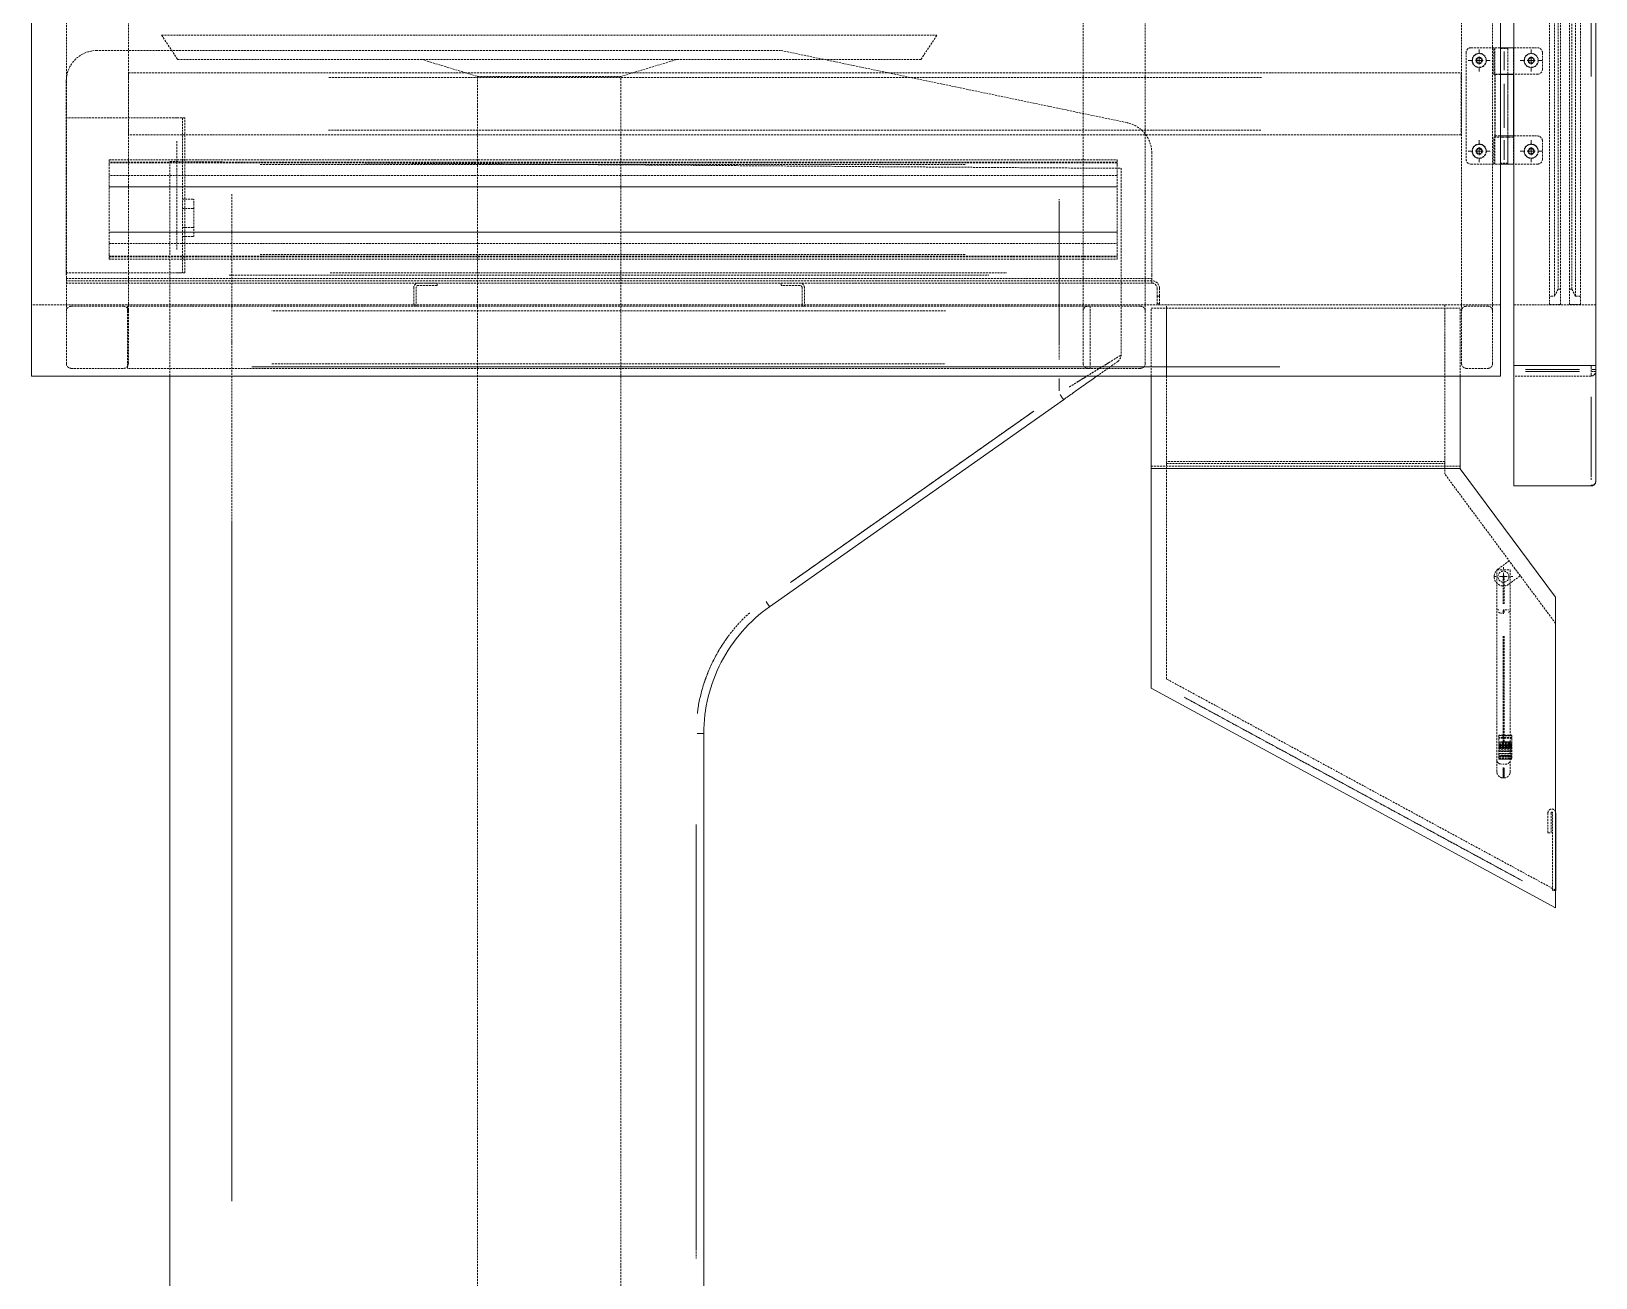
# Model space of a CAD drawing. Header units: millimetres. Extents: x 1242 to 5715, y 197 to 5386.
# Drawn here: x 1329 to 2338, y 1928 to 2731 of the extents above; entities that cross this region are included whole.
import ezdxf

# ---------------------------------------------------------------- set-up
doc = ezdxf.new("R2010")
doc.units = ezdxf.units.MM
doc.linetypes.add('HIDDEN', pattern=[1.905, 1.27, -0.635])

# ---------------------------------------------------------------- blocks, each defined once
blk = doc.blocks.new('SW_CENTERMARKSYMBOL_9')
at = {"color": 0, "linetype": 'Continuous', "lineweight": 0}
for p, q in [((-5, 0), (-7.1, 0)), ((0, 0), (-2.5, 0)), ((0, 5), (0, 7.1)), ((0, 0), (0, 2.5)), ((0, 0), (0, -2.5)), ((0, 0), (2.5, 0)), ((5, 0), (7.1, 0)), ((0, -5), (0, -7.1))]:
    blk.add_line(p, q, dxfattribs=at)
blk = doc.blocks.new('SW_CENTERMARKSYMBOL_10')
at = {"color": 0, "linetype": 'Continuous', "lineweight": 0}
for p, q in [((-5, 0), (-7.1, 0)), ((0, 0), (-2.5, 0)), ((0, 5), (0, 7.1)), ((0, 0), (0, 2.5)), ((0, 0), (0, -2.5)), ((0, 0), (2.5, 0)), ((5, 0), (7.1, 0)), ((0, -5), (0, -7.1))]:
    blk.add_line(p, q, dxfattribs=at)
blk = doc.blocks.new('SW_CENTERMARKSYMBOL_11')
at = {"color": 0, "linetype": 'Continuous', "lineweight": 0}
for p, q in [((-5, 0), (-7.1, 0)), ((0, 0), (-2.5, 0)), ((0, 5), (0, 7.1)), ((0, 0), (0, 2.5)), ((0, 0), (0, -2.5)), ((0, 0), (2.5, 0)), ((5, 0), (7.1, 0)), ((0, -5), (0, -7.1))]:
    blk.add_line(p, q, dxfattribs=at)
blk = doc.blocks.new('SW_CENTERMARKSYMBOL_13')
at = {"color": 0, "linetype": 'Continuous', "lineweight": 0}
for p, q in [((-5, 0), (-6.1, 0)), ((0, 0), (-2.5, 0)), ((0, 5), (0, 6.1)), ((0, 0), (0, 2.5)), ((0, 0), (0, -2.5)), ((0, 0), (2.5, 0)), ((5, 0), (6.1, 0)), ((0, -5), (0, -6.1))]:
    blk.add_line(p, q, dxfattribs=at)
blk = doc.blocks.new('SW_CENTERMARKSYMBOL_17')
at = {"color": 0, "linetype": 'Continuous', "lineweight": 0}
for p, q in [((-5, 0), (-7.1, 0)), ((0, 0), (-2.5, 0)), ((0, 5), (0, 7.1)), ((0, 0), (0, 2.5)), ((0, 0), (0, -2.5)), ((0, 0), (2.5, 0)), ((5, 0), (7.1, 0)), ((0, -5), (0, -7.1))]:
    blk.add_line(p, q, dxfattribs=at)

msp = doc.modelspace()

# ---------------------------------------------------------------- linework, layer by layer
at = {"color": 7, "linetype": 'Continuous', "lineweight": 15}
for p, q in [((2276.8, 3779), (2276.8, 2515)), ((2285.6, 3779), (2285.6, 2515.8)), ((2338.3, 3779), (2338.3, 2515.8)), ((1329.5, 2515), (1329.5, 3755)), ((2276.8, 2720.7), (2279.3, 2720.7)), ((2279.3, 2720.7), (2285.6, 2720.7)), ((2276.9, 2703.7), (2276.9, 2703.5)), ((2279.3, 2703.7), (2276.9, 2703.7)), ((2285.6, 2703.7), (2279.3, 2703.7)), ((2281.7, 2703.5), (2281.7, 2703.7)), ((2279.3, 2703.5), (2276.8, 2703.5)), ((2279.3, 2703.5), (2285.3, 2703.5)), ((2285.3, 2663.8), (2285.3, 2703.5)), ((2276.9, 2663.8), (2279.3, 2663.8)), ((2279.3, 2663.8), (2285.6, 2663.8)), ((2276.8, 2663), (2279.3, 2663)), ((2279.3, 2645.7), (2276.8, 2645.7)), ((2285.6, 2645.7), (2279.3, 2645.7)), ((1329.5, 2509), (1329.5, 2515)), ((2276.8, 2515), (2276.8, 2509)), ((2285.6, 2515.8), (2335.3, 2515.8)), ((2285.6, 2513.2), (2285.6, 2515.8)), ((2285.6, 2438.2), (2285.6, 2513.2)), ((2285.6, 2512.1), (2285.6, 2512)), ((2285.6, 2511.9), (2285.6, 2512)), ((2335.3, 2515.8), (2338.3, 2515.8)), ((2338.3, 2515.8), (2338.3, 2513.2)), ((2338.3, 2513.2), (2338.3, 2512)), ((2276.8, 2509), (1329.5, 2509)), ((1418.8, 1883.1), (1418.8, 2509)), ((2051.6, 2449.5), (2051.6, 2509)), ((2250.9, 2449.5), (2250.9, 2509)), ((1995.1, 2493.8), (1805.6, 2360.3)), ((2051.6, 2449.5), (2051.6, 2313.6)), ((2250.9, 2449.5), (2051.6, 2449.5)), ((2250.9, 2449.5), (2250.9, 2449.3)), ((2312.4, 2366.4), (2250.9, 2449.3)), ((2335.3, 2438.2), (2285.6, 2438.2)), ((2335.3, 2438.7), (2335.3, 2438.2)), ((2312.4, 2366.4), (2312.4, 2172)), ((2051.6, 2307.7), (2051.6, 2313.6)), ((2312.4, 2166.2), (2051.6, 2307.7)), ((1763.2, 2278.6), (1763.2, 1886.9)), ((2312.5, 2177.4), (2312.5, 2227.4)), ((2312.5, 2177.4), (2312.4, 2177.4)), ((2312.4, 2172), (2312.4, 2166.2))]:
    msp.add_line(p, q, dxfattribs=at)
at = {"color": 7, "linetype": 'HIDDEN', "lineweight": 0}
for p, q in [((2308.4, 2555.1), (2308.4, 3728)), ((2315.5, 3728), (2315.5, 2555.1)), ((2321.5, 2555.1), (2321.5, 3728)), ((2328.5, 3728), (2328.5, 2555.1)), ((2311.7, 3722.4), (2311.7, 2560.6)), ((2314, 3718), (2314, 2565)), ((2322.9, 2565), (2322.9, 3718)), ((2325.3, 2560.6), (2325.3, 3722.4)), ((2335.3, 3589), (2335.3, 2702.1)), ((1352.1, 2517), (1352.1, 3416)), ((1392.1, 2517.2), (1392.1, 3416)), ((2007.8, 2517), (2007.8, 3416)), ((2047.8, 2517.2), (2047.8, 3416)), ((2251.8, 2517), (2251.8, 3398.5)), ((2271.8, 2517.2), (2271.8, 3398.5)), ((1413.5, 2728.8), (1913.5, 2728.8)), ((1413.5, 2728.8), (1423.8, 2713.2)), ((1903.2, 2713.2), (1913.5, 2728.8)), ((1812.7, 2719), (1372, 2719)), ((2036.1, 2672.4), (1812.7, 2719)), ((2254.8, 2717.7), (2254.8, 2648.7)), ((2272.7, 2720.7), (2257.8, 2720.7)), ((2263, 2714.5), (2261.2, 2713.5)), ((2264.7, 2713.5), (2263, 2714.5)), ((2272.7, 2703.5), (2272.7, 2720.7)), ((2273.3, 2720.7), (2276.8, 2720.7)), ((2273.3, 2720.7), (2273.3, 2703.7)), ((2276.9, 2720.7), (2276.9, 2703.7)), ((2276.9, 2720.2), (2276.9, 2703.7)), ((2277.5, 2720.7), (2277, 2720.2)), ((2277, 2720.3), (2277.4, 2720.7)), ((2281.2, 2720.7), (2281.7, 2720.2)), ((2281.7, 2720.2), (2281.2, 2720.7)), ((2281.7, 2720.2), (2281.2, 2720.7)), ((2281.6, 2720.2), (2281.4, 2720.2)), ((2281.7, 2703.7), (2281.7, 2720.7)), ((2281.7, 2703.7), (2281.7, 2720.2)), ((2285.2, 2703.7), (2285.2, 2720.7)), ((2285.3, 2703.7), (2285.3, 2720.7)), ((2285.6, 2720.7), (2300.9, 2720.7)), ((2296.7, 2714.5), (2295, 2713.5)), ((2298.4, 2713.5), (2296.7, 2714.5)), ((2303.9, 2706.7), (2303.9, 2717.7)), ((1392.1, 2704.5), (2251.6, 2704.5)), ((1392.1, 2701.5), (1392.1, 2704.5)), ((1423.8, 2713.2), (1903.2, 2713.2)), ((1581.1, 2713.2), (1617.3, 2702.2)), ((1709.6, 2702.2), (1745.9, 2713.2)), ((2251.6, 2704.5), (2251.6, 2701.5)), ((2261.2, 2713.5), (2261.2, 2711.5)), ((2261.2, 2711.5), (2263, 2710.6)), ((2263, 2710.6), (2264.7, 2711.5)), ((2264.7, 2711.5), (2264.7, 2713.5)), ((2276.9, 2703.7), (2273.3, 2703.7)), ((2300.9, 2703.7), (2285.6, 2703.7)), ((2295, 2713.5), (2295, 2711.5)), ((2295, 2711.5), (2296.7, 2710.6)), ((2296.7, 2710.6), (2298.4, 2711.5)), ((2298.4, 2711.5), (2298.4, 2713.5)), ((1352, 2699), (1352, 2574)), ((1392.1, 2667.5), (1392.1, 2701.5)), ((2122.7, 2701.5), (1521.1, 2701.5)), ((1617.3, 2702.2), (1709.6, 2702.2)), ((1617.3, 2702.2), (1617.3, 1897.8)), ((1709.6, 1897.8), (1709.6, 2702.2)), ((2251.6, 2701.5), (2251.6, 2667.5)), ((2276.8, 2703.5), (2272.7, 2703.5)), ((2273.3, 2703.5), (2273.3, 2663)), ((2273.4, 2703.5), (2273.4, 2663)), ((2276.9, 2703.5), (2276.9, 2663)), ((2276.9, 2703.5), (2276.9, 2646.2)), ((2281.7, 2663), (2281.7, 2703.5)), ((2281.7, 2646.2), (2281.7, 2703.5)), ((1423.4, 2675.5), (1352, 2675.5)), ((1426.9, 2675.5), (1426.9, 2575.5)), ((1428.4, 2575.5), (1428.4, 2675.5)), ((1392.1, 2664.5), (1392.1, 2667.5)), ((2251.6, 2664.5), (1392.1, 2664.5)), ((1521.1, 2667.5), (2122.7, 2667.5)), ((2251.6, 2667.5), (2251.6, 2664.5)), ((2273.3, 2663.8), (2276.9, 2663.8)), ((2273.3, 2663.8), (2273.3, 2645.7)), ((2276.9, 2663.8), (2276.9, 2645.7)), ((2281.7, 2645.7), (2281.7, 2663.8)), ((2285.2, 2645.7), (2285.2, 2663.8)), ((2285.3, 2663), (2285.3, 2663.8)), ((2285.3, 2645.7), (2285.3, 2663.8)), ((2285.6, 2663.8), (2300.9, 2663.8)), ((1423.4, 2660.5), (1423.4, 2590.5)), ((2263, 2655.9), (2261.2, 2654.9)), ((2261.2, 2654.9), (2261.2, 2653)), ((2264.7, 2654.9), (2263, 2655.9)), ((2264.7, 2653), (2264.7, 2654.9)), ((2272.7, 2645.7), (2272.7, 2663)), ((2272.7, 2663), (2276.8, 2663)), ((2285.3, 2663), (2279.3, 2663)), ((2296.7, 2655.9), (2295, 2654.9)), ((2295, 2654.9), (2295, 2653)), ((2298.4, 2654.9), (2296.7, 2655.9)), ((2298.4, 2653), (2298.4, 2654.9)), ((2303.9, 2648.7), (2303.9, 2660.8)), ((1379.6, 2648.4), (2029.6, 2648.4)), ((2029.6, 2646.9), (1379.6, 2646.9)), ((2029.6, 2646.4), (1379.6, 2646.4)), ((1379.6, 2587.4), (1379.6, 2645.4)), ((1418.8, 2509), (1418.8, 2647.3)), ((1418.8, 2647.3), (1458.8, 2647)), ((1458.8, 2647), (1992.2, 2643.2)), ((1477.1, 2645.4), (1932.1, 2645.4)), ((1992.2, 2643.2), (2032.2, 2643)), ((2029.6, 2645.4), (2029.6, 2587.4)), ((2052, 2574), (2052, 2652.8)), ((2257.8, 2645.7), (2272.7, 2645.7)), ((2261.2, 2653), (2263, 2652)), ((2263, 2652), (2264.7, 2653)), ((2276.8, 2645.7), (2273.3, 2645.7)), ((2276.9, 2646.2), (2277, 2646.2)), ((2277, 2646.3), (2277.5, 2645.7)), ((2277.4, 2645.8), (2277, 2646.2)), ((2281.2, 2645.7), (2281.7, 2646.3)), ((2281.2, 2645.7), (2281.7, 2646.3)), ((2281.7, 2646.2), (2281.2, 2645.7)), ((2300.9, 2645.7), (2285.6, 2645.7)), ((2295, 2653), (2296.7, 2652)), ((2296.7, 2652), (2298.4, 2653)), ((2029.6, 2638.3), (1379.6, 2638.3)), ((2029.6, 2638.3), (1379.6, 2638.3)), ((2032.2, 2643), (2032.2, 2522.6)), ((1379.6, 2631), (2029.6, 2631)), ((2029.6, 2631), (1379.6, 2631)), ((1426.9, 2623), (1434.2, 2623)), ((1434.2, 2617), (1434.2, 2623)), ((1458.8, 2626.3), (1458.8, 2529.7)), ((1992.2, 2529.2), (1992.2, 2623.1)), ((1426.9, 2617), (1434.2, 2617)), ((1434.2, 2604.9), (1434.2, 2617)), ((1992.2, 2621.4), (1992.2, 2519.7)), ((1426.9, 2604.9), (1434.2, 2604.9)), ((1434.2, 2598.9), (1434.2, 2604.9)), ((1379.6, 2601.8), (2029.6, 2601.8)), ((2029.6, 2601.8), (1379.6, 2601.8)), ((1379.6, 2594.5), (2029.6, 2594.5)), ((1426.9, 2598.9), (1434.2, 2598.9)), ((1379.6, 2586.4), (2029.6, 2586.4)), ((1379.6, 2585.8), (2029.6, 2585.8)), ((1379.6, 2584.4), (2029.6, 2584.4)), ((1477.1, 2587.4), (1932.1, 2587.4)), ((1352, 2575.5), (1423.4, 2575.5)), ((1423.7, 2575.5), (1425.2, 2575.5)), ((1427.1, 2575.5), (1427.2, 2575.5)), ((1457, 2574), (1947, 2574)), ((1457, 2574), (1947, 2574)), ((1522.1, 2575.5), (1958.5, 2575.5)), ((1352, 2572), (2052, 2572)), ((2052, 2570.5), (1352, 2570.5)), ((1352, 2569), (2052, 2569)), ((1576.1, 2566), (1576.1, 2554)), ((1577.6, 2554), (1577.6, 2566)), ((1579.1, 2569), (1591.1, 2569)), ((1591.1, 2567.5), (1579.1, 2567.5)), ((1591.1, 2567.5), (1591.1, 2569)), ((1813, 2569), (1813, 2567.5)), ((1813, 2569), (1825, 2569)), ((1825, 2567.5), (1813, 2567.5)), ((1826.5, 2566), (1826.5, 2554)), ((1828, 2554), (1828, 2566)), ((2055.5, 2565.5), (2055.5, 2560.5)), ((2057, 2560.5), (2057, 2565.5)), ((2311.7, 2560.6), (2314, 2565)), ((2314, 2565), (2315.5, 2565)), ((2321.5, 2565), (2322.9, 2565)), ((2322.9, 2565), (2325.3, 2560.6)), ((2276.8, 2555), (1329.5, 2555)), ((1389.1, 2554), (1355.1, 2554)), ((1391.4, 2554), (2012.2, 2554)), ((1391.4, 2551), (1391.4, 2554)), ((1577.6, 2554), (1576.1, 2554)), ((1828, 2554), (1826.5, 2554)), ((2044.8, 2554), (2010.8, 2554)), ((2012.2, 2554), (2012.2, 2551)), ((2051.6, 2509), (2051.6, 2552.7)), ((2051.6, 2552.7), (2250.9, 2552.7)), ((2057, 2555.5), (2055.5, 2555.5)), ((2056.8, 2560.5), (2055.8, 2560.5)), ((2061.6, 2509), (2061.6, 2555)), ((2061.6, 2452.6), (2061.6, 2552.7)), ((2240.9, 2555), (2240.9, 2509)), ((2240.9, 2452.6), (2240.9, 2552.7)), ((2250.9, 2509), (2250.9, 2552.7)), ((2268.8, 2554), (2254.8, 2554)), ((2338.3, 2555), (2285.6, 2555)), ((2315.5, 2555.1), (2308.4, 2555.1)), ((2309.6, 2560.6), (2311.7, 2560.6)), ((2328.5, 2555.1), (2321.5, 2555.1)), ((2325.3, 2560.6), (2327.3, 2560.6)), ((1391.4, 2551), (1391.4, 2517)), ((1919.1, 2551), (1484.6, 2551)), ((2012.2, 2517), (2012.2, 2551)), ((1458.8, 1995.5), (1458.8, 2532)), ((1355.1, 2514), (1389.1, 2514)), ((1391.4, 2514), (1391.4, 2517)), ((2010.6, 2514), (1391.4, 2514)), ((1392.1, 2517.1), (1392.1, 2517.1)), ((2134.7, 2515), (1471.6, 2515)), ((1484.6, 2517), (1919.1, 2517)), ((2010.8, 2514), (2044.8, 2514)), ((2012.2, 2517), (2012.2, 2514)), ((2047.8, 2517.1), (2047.8, 2517.1)), ((2254.8, 2514), (2268.8, 2514)), ((2271.8, 2517.1), (2271.8, 2517.1)), ((2327.9, 2513.2), (2293.1, 2513.2)), ((2327.9, 2512), (2293.1, 2512)), ((2335.3, 2515.4), (2335.3, 2513.6)), ((2335.3, 2512.2), (2335.3, 2511.9)), ((2335.8, 2513.2), (2337.4, 2513.2)), ((2335.3, 2509), (2285.6, 2509)), ((2335.3, 2511.2), (2335.3, 2509.3)), ((2335.3, 2509.3), (2335.3, 2510.9)), ((1975.9, 2486.4), (1819.1, 2376)), ((2240.9, 2454), (2061.6, 2454)), ((2061.6, 2313.7), (2061.6, 2452.6)), ((2061.6, 2452.6), (2240.9, 2452.6)), ((2240.9, 2452.6), (2240.9, 2446)), ((2051.6, 2451), (2250.9, 2451)), ((2312.4, 2349.6), (2240.9, 2446)), ((2338.3, 2441.2), (2338.3, 2441.2)), ((2274.6, 2358.2), (2274.6, 2384.1)), ((2274.6, 2384.1), (2278.6, 2384.1)), ((2282.5, 2389.9), (2275.2, 2384.5)), ((2279.2, 2384.1), (2278.6, 2384.1)), ((2279.2, 2384.1), (2283.2, 2384.1)), ((2289.6, 2380.2), (2282.5, 2389.9)), ((2283.2, 2384.1), (2283.2, 2358.2)), ((2278.6, 2380.2), (2278.6, 2362.1)), ((2279.2, 2362.1), (2279.2, 2380.2)), ((2282.3, 2374.9), (2289.6, 2380.2)), ((1803.3, 2363.6), (1805.4, 2360.6)), ((2274.6, 2261), (2274.6, 2358.2)), ((2274.6, 2358.2), (2275.8, 2358.2)), ((2274.6, 2358.2), (2275.8, 2358.2)), ((2278.6, 2357.9), (2278.6, 2356.5)), ((2278.6, 2356.3), (2278.6, 2357.6)), ((2278.7, 2358.2), (2279.1, 2358.2)), ((2279.1, 2356), (2278.7, 2356)), ((2278.7, 2356), (2279.1, 2356)), ((2279.2, 2357.9), (2279.2, 2356.5)), ((2279.2, 2357.9), (2279.2, 2356.5)), ((2279.7, 2358.2), (2282, 2358.2)), ((2279.7, 2358.2), (2282, 2358.2)), ((2283.2, 2358.2), (2283.2, 2261)), ((2278.6, 2341.4), (2278.6, 2273.3)), ((2278.6, 2273.3), (2278.6, 2341.4)), ((2279.2, 2273.3), (2279.2, 2341.4)), ((2312.4, 2177.6), (2061.6, 2313.7)), ((2291, 2183.6), (2073, 2301.9)), ((1763.1, 2278.6), (1761.7, 2278.6)), ((2284.2, 2277.5), (2275.8, 2277.5)), ((2284.2, 2277.5), (2275.8, 2277.5)), ((2275.8, 2277.3), (2284.2, 2277.3)), ((2275.8, 2277.3), (2275.8, 2262.4)), ((2284.2, 2276.1), (2275.8, 2276.1)), ((2284.2, 2275.9), (2275.8, 2275.9)), ((2284.2, 2275.9), (2275.8, 2275.9)), ((2284.2, 2275.7), (2275.8, 2275.7)), ((2284.2, 2275.5), (2275.8, 2275.5)), ((2284.2, 2273.1), (2275.8, 2273.1)), ((2284.2, 2272.9), (2275.8, 2272.9)), ((2275.8, 2272.9), (2284.2, 2272.9)), ((2275.8, 2271.9), (2284.2, 2271.9)), ((2275.8, 2271.2), (2284.2, 2271.2)), ((2275.8, 2271.1), (2284.2, 2271.1)), ((2275.8, 2270.9), (2284.2, 2270.9)), ((2284.2, 2270.9), (2275.8, 2270.9)), ((2275.8, 2270.7), (2284.2, 2270.7)), ((2275.8, 2270.2), (2284.2, 2270.2)), ((2275.8, 2270.1), (2284.2, 2270.1)), ((2282.9, 2277), (2277.1, 2277)), ((2282.9, 2273.3), (2277.1, 2273.3)), ((2282.9, 2272.8), (2277.1, 2272.8)), ((2282.9, 2272.6), (2277.1, 2272.6)), ((2277.1, 2271.2), (2282.9, 2271.2)), ((2282.9, 2270.3), (2277.1, 2270.3)), ((2284.2, 2277.3), (2284.2, 2262.4)), ((2275.8, 2269.8), (2284.2, 2269.8)), ((2275.8, 2269.7), (2284.2, 2269.7)), ((2284.2, 2269.3), (2275.8, 2269.3)), ((2275.8, 2269.2), (2284.2, 2269.2)), ((2275.8, 2268.9), (2284.2, 2268.9)), ((2284.2, 2268.4), (2275.8, 2268.4)), ((2275.8, 2267.5), (2284.2, 2267.5)), ((2275.8, 2267.3), (2284.2, 2267.3)), ((2275.8, 2267.2), (2284.2, 2267.2)), ((2284.2, 2267.1), (2275.8, 2267.1)), ((2284.2, 2266.9), (2275.8, 2266.9)), ((2275.8, 2265.6), (2284.2, 2265.6)), ((2284.2, 2265.4), (2275.8, 2265.4)), ((2275.8, 2264.1), (2284.2, 2264.1)), ((2284.2, 2264), (2275.8, 2264)), ((2275.8, 2263.7), (2284.2, 2263.7)), ((2275.8, 2263.7), (2284.2, 2263.7)), ((2275.8, 2263.5), (2284.2, 2263.5)), ((2275.8, 2263.3), (2284.2, 2263.3)), ((2275.8, 2262.4), (2284.2, 2262.4)), ((2284.2, 2262.1), (2275.8, 2262.1)), ((2275.8, 2262.1), (2284.2, 2262.1)), ((2275.8, 2262.1), (2284.2, 2262.1)), ((2275.8, 2262.1), (2284.2, 2262.1)), ((2277.1, 2269.8), (2282.9, 2269.8)), ((2282.9, 2269.6), (2277.1, 2269.6)), ((2277.1, 2269.6), (2282.9, 2269.6)), ((2282.9, 2269.3), (2277.1, 2269.3)), ((2282.9, 2264.4), (2277.1, 2264.4)), ((2277.1, 2264.4), (2282.9, 2264.4)), ((2284.2, 2262.2), (2284.2, 2262.2)), ((2279.2, 2249.9), (2278.6, 2249.9)), ((2278.7, 2258.7), (2279.1, 2258.7)), ((2279.2, 2249.9), (2279.6, 2249.9)), ((2307.5, 2227.4), (2307.5, 2214.5)), ((2309.5, 2227.4), (2309.5, 2214.5)), ((2310.5, 2177.4), (2310.5, 2227.4)), ((1758.2, 2218.9), (1758.2, 1940.2)), ((2307.5, 2214.5), (2309.5, 2214.5)), ((2312.4, 2177.4), (2310.5, 2177.4))]:
    msp.add_line(p, q, dxfattribs=at)
at = {"color": 8, "linetype": 'Continuous', "lineweight": 15}
for p, q in [((2335.3, 2702.1), (2335.3, 3589)), ((2279.3, 2718.2), (2279.3, 2706.3)), ((2279.3, 2669.1), (2279.3, 2697.4)), ((2279.3, 2661.1), (2279.3, 2648.5)), ((1471.6, 2515), (2134.7, 2515)), ((2293.1, 2513.2), (2327.9, 2513.2)), ((2293.1, 2512), (2327.9, 2512)), ((2335.3, 2513.6), (2335.3, 2515.4)), ((2335.3, 2513.1), (2335.3, 2512.4)), ((2335.3, 2512), (2335.3, 2511.9)), ((2338.3, 2513.2), (2337.4, 2513.2)), ((1992.2, 2499.6), (1992.2, 2507.4)), ((1819.1, 2376), (1975.9, 2486.4)), ((1458.8, 2415.2), (1458.8, 1977.1)), ((1805.5, 2360.4), (1803.8, 2362.9)), ((2073, 2301.9), (2291, 2183.6)), ((1758.9, 2278.6), (1761.7, 2278.6)), ((1758.2, 1945.5), (1758.2, 2219.8))]:
    msp.add_line(p, q, dxfattribs=at)
at = {"color": 7, "linetype": 'HIDDEN', "lineweight": 0, "flags": 128}
for points in [[(2257.8, 2720.7), (2257.8, 2720.7)], [(2277, 2720.2), (2277.1, 2720.2), (2277.4, 2720.2), (2278, 2720.2), (2278.8, 2720.2), (2279.3, 2720.2), (2280.1, 2720.2), (2280.8, 2720.2), (2281.3, 2720.2), (2281.6, 2720.2), (2281.7, 2720.2), (2281.7, 2720.2)], [(1352, 2699), (1352, 2699)], [(1352, 2699), (1352, 2699)], [(2281.6, 2646.2), (2281.6, 2646.2), (2281.2, 2646.2), (2280.6, 2646.2), (2279.9, 2646.2), (2279.3, 2646.2), (2278.6, 2646.2), (2277.9, 2646.2), (2277.3, 2646.2), (2277, 2646.2), (2276.9, 2646.2), (2276.9, 2646.2)], [(2275.8, 2275.5), (2275.8, 2275.5)], [(2275.8, 2270.2), (2275.8, 2270.2)], [(2284.2, 2275.5), (2284.2, 2275.5)], [(2274.6, 2253.9), (2274.7, 2253.1), (2274.8, 2252.6)], [(2277.7, 2250), (2277.8, 2250), (2278.6, 2249.9)], [(2283, 2252.9), (2283.1, 2253.1), (2283.2, 2253.9)]]:
    msp.add_lwpolyline(points, dxfattribs=at)
at = {"color": 7, "linetype": 'HIDDEN', "lineweight": 0}
for centre, radius in [((2263.2, 2712.5), 4.61), ((2263.2, 2712.5), 4.41), ((2263.2, 2712.5), 1.97), ((2263.2, 2712.5), 1.99), ((2263.2, 2712.5), 1.73), ((2263.2, 2712.5), 1.79), ((2296.7, 2712.5), 4.61), ((2296.7, 2712.5), 4.41), ((2296.7, 2712.5), 1.99), ((2296.7, 2712.5), 1.97), ((2296.7, 2712.5), 1.79), ((2296.7, 2712.5), 1.73), ((2263.2, 2654), 4.61), ((2263.2, 2654), 4.41), ((2263.2, 2654), 1.97), ((2263.2, 2654), 1.99), ((2263.2, 2654), 1.73), ((2263.2, 2654), 1.79), ((2296.7, 2654), 4.61), ((2296.7, 2654), 4.41), ((2296.7, 2654), 1.99), ((2296.7, 2654), 1.97), ((2296.7, 2654), 1.79), ((2296.7, 2654), 1.73), ((2278.8, 2379.7), 3.56)]:
    msp.add_circle(centre, radius, dxfattribs=at)
for centre, radius, start, end in [((1372, 2699), 20, 90, 180), ((2257.8, 2717.7), 3, 90, 180), ((2300.9, 2717.7), 3, 0, 90), ((2300.9, 2706.7), 3, 270, 0), ((2032, 2652.8), 20, 0, 78.1983), ((2300.9, 2660.8), 3, 0, 90), ((2257.8, 2648.7), 3, 180, 270), ((2300.9, 2648.7), 3, 270, 360), ((1579.1, 2566), 3, 90, 180), ((1579.1, 2566), 1.5, 90, 180), ((1825, 2566), 3, 360, 90), ((1825, 2566), 1.5, 0, 90), ((2052, 2565.5), 5, 0, 90), ((2052, 2565.5), 3.5, 0, 90), ((2027.2, 2522.6), 5, 305.1571, 360), ((2335.3, 2441.2), 3, 270, 0), ((2278.8, 2379.7), 6, 126.453, 306.453), ((2278.2, 2361.3), 5.26, 241.7398, 267.1709), ((2281.3, 2358.4), 1.91, 292.281, 344.1198), ((2276.5, 2261.2), 1.91, 195.8802, 247.719), ((2281.3, 2261.2), 1.91, 292.281, 344.1198), ((2278.2, 2264), 5.26, 241.7398, 267.1709), ((2279.5, 2264), 5.26, 272.8291, 298.2602), ((2310, 2227.4), 2.5, 16.9832, 180), ((2310, 2227.4), 0.5, 360, 180)]:
    msp.add_arc(centre, radius, start, end, dxfattribs=at)
at = {"color": 7, "linetype": 'Continuous', "lineweight": 15}
for centre, radius, start, end in [((2335.3, 2441.2), 3, 270, 0), ((2310, 2227.4), 2.5, 0, 16.9832)]:
    msp.add_arc(centre, radius, start, end, dxfattribs=at)
at = {"color": 7, "linetype": 'HIDDEN', "lineweight": 0}
for points, knots in [([(2277, 2720.2), (2277, 2720.2), (2276.9, 2720.2), (2276.9, 2720.2), (2276.9, 2720.2)], [0, 0, 0, 0, 0.112278, 1, 1, 1, 1]), ([(1423.4, 2675.5), (1424, 2675.5), (1424.7, 2675.5), (1425.6, 2675.5), (1425.9, 2675.5), (1426.4, 2675.5), (1426.7, 2675.5), (1427.2, 2675.5), (1427.4, 2675.5), (1427.8, 2675.5), (1428, 2675.5), (1428.3, 2675.5), (1428.4, 2675.5), (1428.4, 2675.5)], [0, 0, 0, 0, 0.25, 0.25, 0.375, 0.375, 0.5, 0.5, 0.625, 0.625, 0.75, 0.75, 1, 1, 1, 1]), ([(1379.6, 2645.4), (1379.6, 2645.7), (1379.6, 2646.1), (1379.6, 2646.9), (1379.6, 2647.2), (1379.6, 2647.8), (1379.6, 2648), (1379.6, 2648.3), (1379.6, 2648.4), (1379.6, 2648.4)], [0, 0, 0, 0, 0.25, 0.25, 0.5, 0.5, 0.75, 0.75, 1, 1, 1, 1]), ([(2029.6, 2648.4), (2029.6, 2648.4), (2029.6, 2648.3), (2029.6, 2648), (2029.6, 2647.8), (2029.6, 2647.2), (2029.6, 2646.9), (2029.6, 2646.1), (2029.6, 2645.7), (2029.6, 2645.4)], [0, 0, 0, 0, 0.25, 0.25, 0.5, 0.5, 0.75, 0.75, 1, 1, 1, 1]), ([(2281.5, 2646.2), (2281.5, 2646.2), (2281.6, 2646.2), (2281.7, 2646.2), (2281.7, 2646.2)], [0, 0, 0, 0, 0.751998, 1, 1, 1, 1]), ([(1379.6, 2584.4), (1379.6, 2584.4), (1379.6, 2584.4), (1379.6, 2584.7), (1379.6, 2585), (1379.6, 2585.6), (1379.6, 2585.9), (1379.6, 2586.6), (1379.6, 2587), (1379.6, 2587.4)], [0, 0, 0, 0, 0.25, 0.25, 0.5, 0.5, 0.75, 0.75, 1, 1, 1, 1]), ([(2029.6, 2587.4), (2029.6, 2587), (2029.6, 2586.6), (2029.6, 2585.9), (2029.6, 2585.6), (2029.6, 2585), (2029.6, 2584.7), (2029.6, 2584.4), (2029.6, 2584.4), (2029.6, 2584.4)], [0, 0, 0, 0, 0.25, 0.25, 0.5, 0.5, 0.75, 0.75, 1, 1, 1, 1]), ([(1428.4, 2575.5), (1428.4, 2575.5), (1428.3, 2575.5), (1428, 2575.5), (1427.8, 2575.5), (1427.4, 2575.5), (1427.2, 2575.5), (1426.7, 2575.5), (1426.4, 2575.5), (1425.9, 2575.5), (1425.6, 2575.5), (1424.7, 2575.5), (1424, 2575.5), (1423.4, 2575.5)], [0, 0, 0, 0, 0.25, 0.25, 0.375, 0.375, 0.5, 0.5, 0.625, 0.625, 0.75, 0.75, 1, 1, 1, 1]), ([(2052, 2569), (2052, 2569), (2052, 2569.1), (2052, 2569.5), (2052, 2569.7), (2052, 2570), (2052, 2570.3), (2052, 2570.7), (2052, 2571), (2052, 2571.6), (2052, 2571.9), (2052, 2572.8), (2052, 2573.4), (2052, 2574)], [0, 0, 0, 0, 0.25, 0.25, 0.375, 0.375, 0.5, 0.5, 0.625, 0.625, 0.75, 0.75, 1, 1, 1, 1]), ([(1355.1, 2554), (1355, 2554), (1354.9, 2554), (1354.8, 2554), (1354.6, 2554), (1354.5, 2554), (1354.3, 2553.9), (1354, 2553.9), (1353.6, 2553.7), (1353.2, 2553.4), (1352.8, 2553), (1352.4, 2552.5), (1352.2, 2552.1), (1352.1, 2551.8), (1352.1, 2551.5), (1352.1, 2551.3), (1352.1, 2551.1), (1352.1, 2551)], [0, 0, 0, 0, 0.024499, 0.04924, 0.074247, 0.099543, 0.125149, 0.186007, 0.250202, 0.365957, 0.499979, 0.624941, 0.749917, 0.812815, 0.874961, 0.937589, 1, 1, 1, 1]), ([(1392.1, 2551), (1392.1, 2551.1), (1392.1, 2551.2), (1392, 2551.4), (1392, 2551.6), (1392, 2551.8), (1391.9, 2552.1), (1391.7, 2552.5), (1391.3, 2553), (1390.9, 2553.4), (1390.5, 2553.7), (1390.1, 2553.9), (1389.8, 2553.9), (1389.5, 2554), (1389.3, 2554), (1389.1, 2554), (1389.1, 2554)], [0, 0, 0, 0, 0.037055, 0.078706, 0.125053, 0.187198, 0.250099, 0.387029, 0.500046, 0.634064, 0.749831, 0.814019, 0.874888, 0.917375, 0.959044, 1, 1, 1, 1]), ([(2010.8, 2554), (2010.7, 2554), (2010.6, 2554), (2010.5, 2554), (2010.4, 2554), (2010.2, 2554), (2010, 2553.9), (2009.8, 2553.9), (2009.4, 2553.7), (2008.9, 2553.4), (2008.5, 2553), (2008.2, 2552.5), (2008, 2552.1), (2007.9, 2551.8), (2007.8, 2551.5), (2007.8, 2551.3), (2007.8, 2551.1), (2007.8, 2551)], [0, 0, 0, 0, 0.0244993, 0.0492397, 0.0742465, 0.0995426, 0.1251486, 0.1860073, 0.250202, 0.3659566, 0.4999791, 0.6249412, 0.7499175, 0.8128154, 0.8749614, 0.937589, 1, 1, 1, 1]), ([(2047.8, 2551), (2047.8, 2551.1), (2047.8, 2551.2), (2047.8, 2551.4), (2047.7, 2551.6), (2047.7, 2551.8), (2047.6, 2552.1), (2047.4, 2552.5), (2047.1, 2553), (2046.7, 2553.4), (2046.2, 2553.7), (2045.8, 2553.9), (2045.5, 2553.9), (2045.3, 2554), (2045, 2554), (2044.9, 2554), (2044.8, 2554)], [0, 0, 0, 0, 0.0370551, 0.0787055, 0.1250529, 0.1871978, 0.2500992, 0.3870294, 0.5000458, 0.634064, 0.7498305, 0.8140187, 0.8748878, 0.9173753, 0.9590441, 1, 1, 1, 1]), ([(2055.5, 2555.5), (2055.5, 2555.5), (2055.5, 2555.7), (2055.5, 2556.2), (2055.5, 2556.6), (2055.5, 2557.5), (2055.5, 2558), (2055.5, 2559.2), (2055.5, 2559.9), (2055.5, 2560.5)], [0, 0, 0, 0, 0.25, 0.25, 0.5, 0.5, 0.75, 0.75, 1, 1, 1, 1]), ([(2057, 2560.5), (2057, 2559.9), (2057, 2559.2), (2057, 2558), (2057, 2557.5), (2057, 2556.6), (2057, 2556.2), (2057, 2555.7), (2057, 2555.5), (2057, 2555.5)], [0, 0, 0, 0, 0.25, 0.25, 0.5, 0.5, 0.75, 0.75, 1, 1, 1, 1]), ([(2254.8, 2554), (2254.8, 2554), (2254.7, 2554), (2254.5, 2554), (2254.4, 2554), (2254.3, 2554), (2254.1, 2553.9), (2253.8, 2553.9), (2253.4, 2553.7), (2252.9, 2553.4), (2252.5, 2553), (2252.2, 2552.5), (2252, 2552.1), (2251.9, 2551.8), (2251.9, 2551.5), (2251.8, 2551.3), (2251.8, 2551.1), (2251.8, 2551)], [0, 0, 0, 0, 0.024499, 0.04924, 0.074247, 0.099543, 0.125149, 0.186007, 0.250202, 0.365957, 0.499979, 0.624941, 0.749917, 0.812815, 0.874961, 0.937589, 1, 1, 1, 1]), ([(2271.8, 2551), (2271.8, 2551.1), (2271.8, 2551.2), (2271.8, 2551.4), (2271.8, 2551.6), (2271.7, 2551.8), (2271.6, 2552.1), (2271.4, 2552.5), (2271.1, 2553), (2270.7, 2553.4), (2270.2, 2553.7), (2269.9, 2553.9), (2269.6, 2553.9), (2269.3, 2554), (2269.1, 2554), (2268.9, 2554), (2268.8, 2554)], [0, 0, 0, 0, 0.037055, 0.078706, 0.125053, 0.187198, 0.250099, 0.387029, 0.500046, 0.634064, 0.749831, 0.814019, 0.874888, 0.917375, 0.959044, 1, 1, 1, 1]), ([(2308.4, 2559.4), (2308.4, 2559.5), (2308.4, 2559.5), (2308.4, 2559.6), (2308.4, 2559.7), (2308.5, 2559.9), (2308.5, 2560), (2308.7, 2560.2), (2308.8, 2560.4), (2309, 2560.5), (2309.2, 2560.6), (2309.3, 2560.6), (2309.5, 2560.6), (2309.5, 2560.6), (2309.6, 2560.6)], [0, 0, 0, 0, 0.055363, 0.121838, 0.174858, 0.250118, 0.387977, 0.500093, 0.634121, 0.749909, 0.81618, 0.879776, 0.940939, 1, 1, 1, 1]), ([(2327.3, 2560.6), (2327.4, 2560.6), (2327.4, 2560.6), (2327.5, 2560.6), (2327.6, 2560.6), (2327.7, 2560.6), (2327.8, 2560.5), (2327.9, 2560.5), (2328.1, 2560.4), (2328.3, 2560.2), (2328.4, 2560), (2328.5, 2559.8), (2328.5, 2559.7), (2328.5, 2559.5), (2328.5, 2559.5), (2328.5, 2559.4)], [0, 0, 0, 0, 0.0391763, 0.0792308, 0.1202777, 0.1624093, 0.2057004, 0.250212, 0.3659711, 0.5000125, 0.6093243, 0.7499622, 0.877298, 0.9502549, 1, 1, 1, 1]), ([(2031.8, 2522.3), (2031.6, 2522.2), (2031.3, 2522), (2030.2, 2521.3), (2028.9, 2520.5), (2027.4, 2519.6), (2026.1, 2518.8), (2024.4, 2517.7), (2022.9, 2516.8), (2022, 2516.3)], [0, 0, 0, 0, 0.1112051, 0.2925541, 0.4773946, 0.5882674, 0.7020602, 0.8188871, 1, 1, 1, 1]), ([(1352.1, 2517), (1352.1, 2517), (1352.1, 2516.9), (1352.1, 2516.7), (1352.1, 2516.5), (1352.1, 2516.3), (1352.3, 2515.9), (1352.4, 2515.5), (1352.8, 2515.1), (1353.2, 2514.7), (1353.6, 2514.4), (1354, 2514.2), (1354.3, 2514.1), (1354.6, 2514.1), (1354.8, 2514), (1355, 2514), (1355.1, 2514)], [0, 0, 0, 0, 0.037055, 0.078706, 0.125053, 0.187198, 0.250099, 0.387029, 0.500046, 0.634064, 0.749831, 0.814019, 0.874888, 0.917375, 0.959044, 1, 1, 1, 1]), ([(1389.1, 2514), (1389.1, 2514), (1389.2, 2514), (1389.3, 2514), (1389.5, 2514.1), (1389.6, 2514.1), (1389.8, 2514.1), (1390.1, 2514.2), (1390.5, 2514.4), (1390.9, 2514.7), (1391.4, 2515.1), (1391.7, 2515.5), (1391.9, 2515.9), (1392, 2516.3), (1392, 2516.5), (1392, 2516.8), (1392.1, 2516.9), (1392.1, 2517)], [0, 0, 0, 0, 0.024499, 0.04924, 0.074247, 0.099543, 0.125149, 0.186007, 0.250202, 0.365957, 0.499979, 0.624941, 0.749917, 0.812815, 0.874961, 0.937589, 1, 1, 1, 1]), ([(1998.8, 2502), (1999, 2502.1), (2000, 2502.7), (2001.9, 2503.8), (2004.2, 2505.3), (2006.8, 2506.9), (2009.8, 2508.7), (2013.1, 2510.8), (2016.2, 2512.7), (2018.9, 2514.3), (2021.1, 2515.7), (2023, 2516.8), (2024.1, 2517.5), (2024.6, 2517.9)], [0, 0, 0, 0, 0.019574, 0.106048, 0.186268, 0.260238, 0.385369, 0.501814, 0.626824, 0.744578, 0.831997, 0.917117, 1, 1, 1, 1]), ([(2007.8, 2517), (2007.8, 2517), (2007.8, 2516.9), (2007.8, 2516.7), (2007.8, 2516.5), (2007.9, 2516.3), (2008, 2515.9), (2008.2, 2515.5), (2008.5, 2515.1), (2008.9, 2514.7), (2009.4, 2514.4), (2009.8, 2514.2), (2010, 2514.1), (2010.3, 2514.1), (2010.6, 2514), (2010.7, 2514), (2010.8, 2514)], [0, 0, 0, 0, 0.037055, 0.078706, 0.125053, 0.187198, 0.250099, 0.387029, 0.500046, 0.634064, 0.749831, 0.814019, 0.874888, 0.917375, 0.959044, 1, 1, 1, 1]), ([(2016.7, 2509), (2017.4, 2509.5), (2018.9, 2510.6), (2021.1, 2512.1), (2023.3, 2513.7), (2025.3, 2515.1), (2027, 2516.3), (2028.4, 2517.2), (2029.4, 2517.9), (2030, 2518.4), (2030.1, 2518.5), (2030.1, 2518.5)], [0, 0, 0, 0, 0.083531, 0.19813, 0.312805, 0.42736, 0.541785, 0.656324, 0.770992, 0.885467, 1, 1, 1, 1]), ([(2044.8, 2514), (2044.8, 2514), (2044.9, 2514), (2045.1, 2514), (2045.2, 2514.1), (2045.4, 2514.1), (2045.6, 2514.1), (2045.8, 2514.2), (2046.2, 2514.4), (2046.7, 2514.7), (2047.1, 2515.1), (2047.4, 2515.5), (2047.6, 2515.9), (2047.7, 2516.3), (2047.7, 2516.5), (2047.8, 2516.8), (2047.8, 2516.9), (2047.8, 2517)], [0, 0, 0, 0, 0.024499, 0.04924, 0.074247, 0.099543, 0.125149, 0.186007, 0.250202, 0.365957, 0.499979, 0.624941, 0.749917, 0.812815, 0.874961, 0.937589, 1, 1, 1, 1]), ([(2251.8, 2517), (2251.8, 2517), (2251.8, 2516.9), (2251.8, 2516.7), (2251.9, 2516.5), (2251.9, 2516.3), (2252, 2515.9), (2252.2, 2515.5), (2252.5, 2515.1), (2252.9, 2514.7), (2253.4, 2514.4), (2253.8, 2514.2), (2254.1, 2514.1), (2254.4, 2514.1), (2254.6, 2514), (2254.7, 2514), (2254.8, 2514)], [0, 0, 0, 0, 0.037055, 0.078706, 0.125053, 0.187198, 0.250099, 0.387029, 0.500046, 0.634064, 0.749831, 0.814019, 0.874888, 0.917375, 0.959044, 1, 1, 1, 1]), ([(2268.8, 2514), (2268.9, 2514), (2269, 2514), (2269.1, 2514), (2269.2, 2514.1), (2269.4, 2514.1), (2269.6, 2514.1), (2269.9, 2514.2), (2270.2, 2514.4), (2270.7, 2514.7), (2271.1, 2515.1), (2271.4, 2515.5), (2271.6, 2515.9), (2271.7, 2516.3), (2271.8, 2516.5), (2271.8, 2516.8), (2271.8, 2516.9), (2271.8, 2517)], [0, 0, 0, 0, 0.024499, 0.04924, 0.074246, 0.099543, 0.125149, 0.186007, 0.250202, 0.365957, 0.499979, 0.624941, 0.749917, 0.812815, 0.874961, 0.937589, 1, 1, 1, 1]), ([(2335.7, 2512), (2336, 2512), (2336.4, 2512), (2337, 2512), (2337.3, 2512), (2337.4, 2512)], [0, 0, 0, 0, 0.35533, 0.665651, 1, 1, 1, 1]), ([(2335.3, 2509.1), (2335.5, 2509.1), (2335.9, 2509.1), (2336.5, 2509.3), (2337, 2509.6), (2337.6, 2510.1), (2337.9, 2510.6), (2338.1, 2511)], [0, 0, 0, 0, 0.172369, 0.342465, 0.510893, 0.677929, 1, 1, 1, 1]), ([(2335.3, 2509.1), (2335.6, 2509.1), (2336.1, 2509.1), (2336.8, 2509.4), (2337.4, 2509.9), (2337.9, 2510.4), (2338, 2510.8), (2338, 2510.9)], [0, 0, 0, 0, 0.2298632, 0.4112497, 0.6581438, 0.9371457, 1, 1, 1, 1]), ([(2335.6, 2509.1), (2335.8, 2509.1), (2336.2, 2509.1), (2336.6, 2509.3), (2336.8, 2509.4)], [0, 0, 0, 0, 0.4734732, 1, 1, 1, 1]), ([(1995, 2494), (1995, 2494), (1994.9, 2494.1), (1994.7, 2494.5), (1994.3, 2495), (1993.8, 2495.7), (1993.5, 2496.2), (1993.3, 2496.4)], [0, 0, 0, 0, 0.164777, 0.37139, 0.582389, 0.793387, 1, 1, 1, 1]), ([(2335.3, 2442.2), (2335.3, 2442.7), (2335.3, 2444.3), (2335.3, 2448.1), (2335.3, 2453.6), (2335.3, 2460.1), (2335.3, 2467.5), (2335.3, 2475.6), (2335.3, 2484.5), (2335.3, 2490.7), (2335.3, 2493.8)], [0, 0, 0, 0, 0.074991, 0.207135, 0.339279, 0.471423, 0.603567, 0.735712, 0.867856, 1, 1, 1, 1]), ([(1792.7, 2356.3), (1791.7, 2355.5), (1788.7, 2352.8), (1784, 2347.7), (1778.7, 2341.2), (1774, 2334.3), (1769.9, 2327), (1766.3, 2319.4), (1764.4, 2314.1), (1763.5, 2311.5)], [0, 0, 0, 0, 0.071472, 0.2262738, 0.3810537, 0.5358188, 0.6905314, 0.8452349, 1, 1, 1, 1]), ([(2275.8, 2277), (2275.8, 2277.2), (2275.8, 2277.3), (2275.8, 2277.3), (2275.8, 2277.3), (2275.8, 2277.3), (2275.8, 2277.3)], [-3, -3, -3, -3, -2, -2, -2, -1, -1, -1, -1]), ([(2284.2, 2277.3), (2284.2, 2277.3), (2284.2, 2277.3), (2284.2, 2277.3), (2284.2, 2277.3), (2284.2, 2277.2), (2284.2, 2277)], [-3, -3, -3, -3, -2, -2, -2, -1, -1, -1, -1]), ([(2275.8, 2262.1), (2275.8, 2262.1), (2275.8, 2262), (2275.8, 2262.1), (2275.8, 2262.2)], [0, 0, 0, 0, 0.1121377, 1, 1, 1, 1]), ([(2274.6, 2253.3), (2274.7, 2252.9), (2274.8, 2252.4), (2275.2, 2251.8), (2275.7, 2251.1), (2276.4, 2250.5), (2277.5, 2250), (2278.2, 2250), (2278.6, 2249.9)], [0, 0, 0, 0, 0.243755, 0.336, 0.410809, 0.638144, 0.806808, 1, 1, 1, 1]), ([(2278.6, 2256.7), (2278.6, 2256.1), (2278.6, 2254.3), (2278.6, 2252), (2278.6, 2251), (2278.6, 2250.5)], [0, 0, 0, 0, 0.180073, 0.590037, 1, 1, 1, 1]), ([(2278.6, 2250.3), (2278.6, 2250.3), (2278.6, 2250.5), (2278.6, 2252.1), (2278.6, 2254.1), (2278.6, 2255.1)], [0, 0, 0, 0, 0.166667, 0.583333, 1, 1, 1, 1]), ([(2279.2, 2256.5), (2279.2, 2256), (2279.2, 2254.3), (2279.2, 2252.1), (2279.2, 2251), (2279.2, 2250.5)], [0, 0, 0, 0, 0.166667, 0.583333, 1, 1, 1, 1]), ([(2279.2, 2250.4), (2279.2, 2250.4), (2279.2, 2250.6), (2279.2, 2252.1), (2279.2, 2254.1), (2279.2, 2255.1)], [0, 0, 0, 0, 0.081573, 0.540786, 1, 1, 1, 1]), ([(2279.2, 2249.9), (2279.5, 2250), (2280.1, 2250), (2281, 2250.3), (2281.8, 2250.9), (2282.7, 2251.9), (2283, 2252.8), (2283.1, 2253.3)], [0, 0, 0, 0, 0.163196, 0.301386, 0.484171, 0.696506, 1, 1, 1, 1])]:
    msp.add_open_spline(points, degree=3, knots=knots, dxfattribs=at)
at = {"color": 8, "linetype": 'Continuous', "lineweight": 15}
for points, knots in [([(2338.3, 2512), (2338.3, 2512), (2338.2, 2512), (2338, 2512), (2337.6, 2512), (2337.4, 2512)], [0, 0, 0, 0, 0.039423, 0.449687, 1, 1, 1, 1]), ([(2008.8, 2508.1), (2008, 2507.6), (2006.4, 2506.6), (2004.6, 2505.6), (2003.8, 2505)], [0, 0, 0, 0, 0.498409, 1, 1, 1, 1]), ([(1992.9, 2497.1), (1993, 2496.8), (1993.4, 2496.4), (1993.8, 2495.7), (1994.3, 2495), (1994.7, 2494.5), (1994.8, 2494.2), (1994.9, 2494.1)], [0, 0, 0, 0, 0.164777, 0.37139, 0.582389, 0.793387, 1, 1, 1, 1]), ([(2335.3, 2495.7), (2335.3, 2495.1), (2335.3, 2491.2), (2335.3, 2484.5), (2335.3, 2475.6), (2335.3, 2467.5), (2335.3, 2460.1), (2335.3, 2453.6), (2335.3, 2448.1), (2335.3, 2445.3), (2335.3, 2444)], [0, 0, 0, 0, 0.026539, 0.165605, 0.304671, 0.443737, 0.582803, 0.721868, 0.860934, 1, 1, 1, 1]), ([(1759, 2291.4), (1759.2, 2292.7), (1759.6, 2296.8), (1761.1, 2303.5), (1763.3, 2311.5), (1766.3, 2319.4), (1769.9, 2327), (1774, 2334.3), (1777.2, 2338.8), (1778.8, 2341.1)], [0, 0, 0, 0, 0.071472, 0.226274, 0.381054, 0.535819, 0.690531, 0.845235, 1, 1, 1, 1])]:
    msp.add_open_spline(points, degree=3, knots=knots, dxfattribs=at)
at = {"color": 7, "linetype": 'Continuous', "lineweight": 15}
for points, knots in [([(2338.1, 2510.9), (2338.1, 2510.9), (2338.3, 2511.2), (2338.3, 2511.6), (2338.3, 2512)], [0, 0, 0, 0, 0.038048, 1, 1, 1, 1]), ([(2338.3, 2513.2), (2338.3, 2513), (2338.3, 2512.4), (2338.3, 2511.5), (2338.3, 2510.6), (2338.3, 2509.7), (2338.3, 2508.8), (2338.3, 2508), (2338.3, 2507.1), (2338.3, 2505.3), (2338.3, 2502.7), (2338.3, 2499.2), (2338.3, 2495.7), (2338.3, 2491.2), (2338.3, 2485.7), (2338.3, 2479.3), (2338.3, 2473.2), (2338.3, 2467.5), (2338.3, 2462.3), (2338.3, 2457.5), (2338.3, 2453.3), (2338.3, 2449.7), (2338.3, 2446.6), (2338.3, 2444.6), (2338.3, 2443.4), (2338.3, 2442.6), (2338.3, 2442), (2338.3, 2441.7), (2338.3, 2441.5), (2338.3, 2441.4), (2338.3, 2441.3), (2338.3, 2441.3), (2338.3, 2441.3), (2338.3, 2441.2)], [0, 0, 0, 0, 0.007803, 0.015607, 0.023412, 0.031221, 0.039035, 0.046854, 0.05468, 0.062514, 0.093757, 0.125028, 0.156296, 0.187541, 0.250029, 0.31252, 0.375019, 0.437515, 0.5, 0.562486, 0.624982, 0.68748, 0.749972, 0.81246, 0.8437, 0.874973, 0.906239, 0.937487, 0.950015, 0.962526, 0.975024, 0.987514, 1, 1, 1, 1]), ([(1995.1, 2493.8), (1997.2, 2495.3), (2001.4, 2498.2), (2006.8, 2502.1), (2011.4, 2505.3), (2014.5, 2507.5), (2016.2, 2508.7), (2016.7, 2509)], [0, 0, 0, 0, 0.275056, 0.550067, 0.734191, 0.917257, 1, 1, 1, 1]), ([(2335.3, 2438.6), (2335.9, 2438.6), (2337.1, 2438.6), (2337.8, 2439.6), (2338.1, 2440.2)], [0, 0, 0, 0, 0.49985, 1, 1, 1, 1]), ([(1805.6, 2360.3), (1799.1, 2355.7), (1793.1, 2350.4), (1782.6, 2338.3), (1778.1, 2331.7), (1770.7, 2317.5), (1767.9, 2310), (1764.1, 2294.5), (1763.2, 2286.6), (1763.2, 2278.6)], [0, 0, 0, 0, 0.25, 0.25, 0.5, 0.5, 0.75, 0.75, 1, 1, 1, 1])]:
    msp.add_open_spline(points, degree=3, knots=knots, dxfattribs=at)
at = {"color": 7, "linetype": 'HIDDEN', "lineweight": 0}
for points in [[(2274.6, 2261), (2274.6, 2256.6), (2274.6, 2253.9), (2274.6, 2253.9)], [(2283.2, 2253.9), (2283.2, 2253.9), (2283.2, 2256.6), (2283.2, 2261)]]:
    msp.add_open_spline(points, degree=3, dxfattribs=at)

# ---------------------------------------------------------------- block references
at = {"color": 7, "linetype": 'Continuous', "lineweight": 0}
for name, p in [('SW_CENTERMARKSYMBOL_10', (2263.2, 2712.5)), ('SW_CENTERMARKSYMBOL_9', (2296.7, 2712.5)), ('SW_CENTERMARKSYMBOL_17', (2263.2, 2654)), ('SW_CENTERMARKSYMBOL_11', (2296.7, 2654)), ('SW_CENTERMARKSYMBOL_13', (2278.8, 2379.7))]:
    msp.add_blockref(name, p, dxfattribs=at)

doc.saveas('drawing.dxf')
